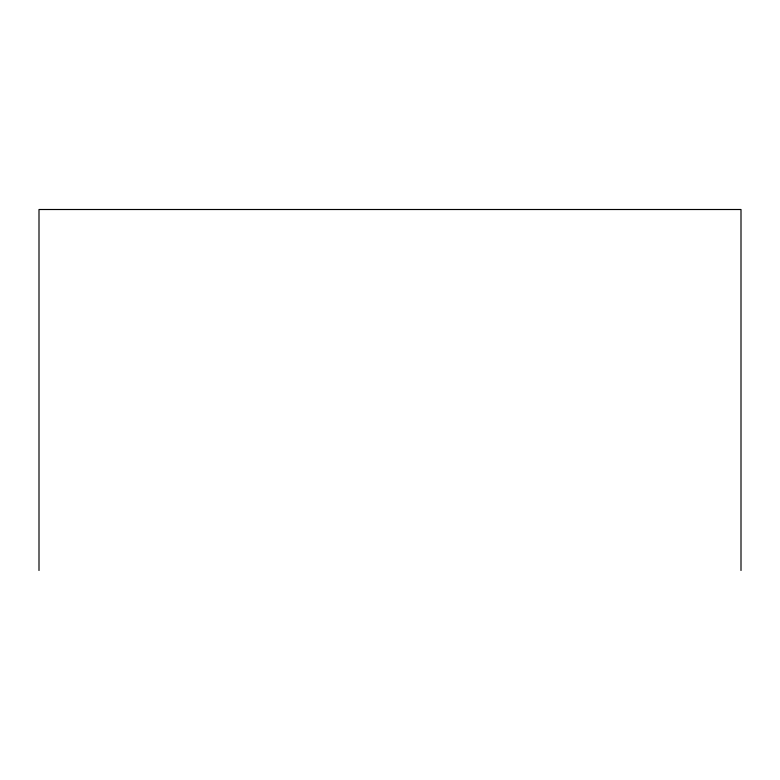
<?xml version="1.0" encoding="UTF-8"?>
<svg xmlns="http://www.w3.org/2000/svg" width="780" height="780" viewBox="0 0 780 780"><rect width="100%" height="100%" fill="white"/><g stroke="black" fill="none" stroke-linecap="round" stroke-linejoin="round"><path stroke-width="1.17" d="M741 570.492L741 209.508L39 209.508L39 570.492"/></g></svg>
